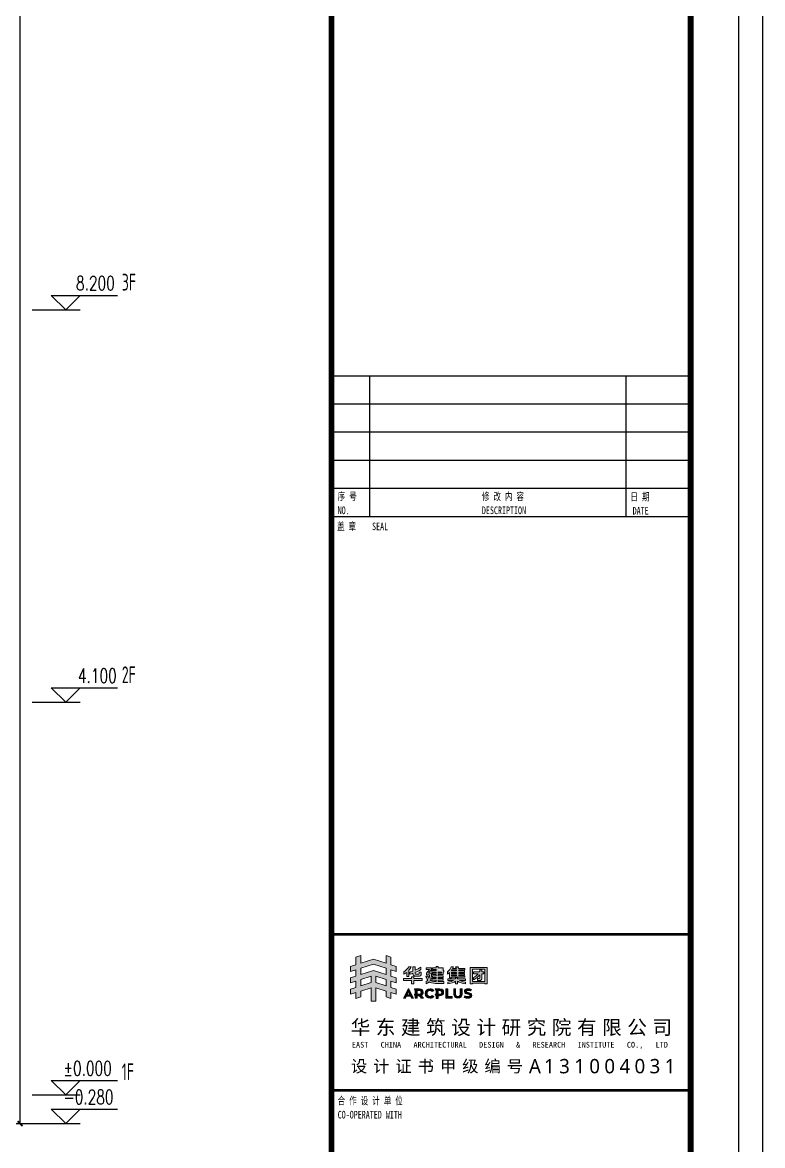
# Model space of a CAD drawing. Header units: millimetres. Extents: x -1048436 to -185795, y -983427 to 400387.
# Drawn here: x -586647 to -578919, y -680853 to -669124 of the extents above; entities that cross this region are included whole.
import ezdxf
from ezdxf.enums import TextEntityAlignment as Align

# ---------------------------------------------------------------- set-up
doc = ezdxf.new("R2010")
doc.units = ezdxf.units.MM
doc.header["$LTSCALE"] = 500
for name, color, linetype in [('2017_11-sheet-LOGO$0$C-SHET-TTLB', 11, 'Continuous'), ('2017_11-sheet-R$0$C-SHET-TTLB', 11, 'Continuous'), ('2017_11-sheet-R2$0$C-SHET-TTLB', 11, 'Continuous'), ('C-SHET-TTLB', 11, 'Continuous'), ('DIM_ELEV', 3, 'Continuous'), ('PUB_DIM', 3, 'Continuous'), ('PUB_TEXT', 7, 'Continuous')]:
    doc.layers.add(name, color=color, linetype=linetype)
doc.styles.add('2017_11-sheet-LOGO$0$微软雅黑L', font='')
doc.styles.add('2017_11-sheet-LOGO$0$黑体', font='simhei.ttf')
doc.styles.add('2017_11-sheet-R$0$SHEET-ECADI', font='simhei.ttf', dxfattribs={"width": 0.7})
doc.styles.add('2017_11-sheet-R2$0$SHEET-ECADI', font='simhei.ttf', dxfattribs={"width": 0.7})
doc.styles.add('_TCH_DIM', font='SIMPLEX', dxfattribs={"bigfont": 'GBCBIG'})
doc.styles.add('_TCH_DIM_T3', font='SIMPLEX', dxfattribs={"width": 0.705882, "bigfont": 'GBCBIG'})
doc.styles.add('ECADI', font='hzs.shx', dxfattribs={"width": 0.7, "bigfont": 'hztxt.shx'})
doc.styles.add('XD2008', font='xd-hzs.shx', dxfattribs={"width": 0.7, "bigfont": 'xd-hztxt.shx'})
doc.styles.get('2017_11-sheet-LOGO$0$微软雅黑L').set_extended_font_data('Microsoft YaHei Light')
doc.dimstyles.new('_TCH_ARCH&&50', dxfattribs={"dimtxt": 148.75, "dimasz": 50, "dimexe": 125, "dimexo": 150, "dimgap": 50, "dimtad": 1, "dimdec": 0, "dimzin": 0, "dimdsep": 46, "dimtxsty": '_TCH_DIM_T3', "dimblk": 'ARCHTICK', "dimcen": 0.09, "dimclrt": 7, "dimazin": 2, "dimtfac": 1, "dimtdec": 0, "dimtix": 1, "dimtmove": 2, "dimatfit": 3, "dimldrblk": 'ARCHTICK', "dimfxl": 1, "dimtolj": 1, "dimtzin": 0, "dimarcsym": 0})

# ---------------------------------------------------------------- blocks, each defined once
blk = doc.blocks.new('2017_11-sheet-LOGO', base_point=(415.29, 161.49))
at = {"layer": '2017_11-sheet-LOGO$0$C-SHET-TTLB'}
h = blk.add_hatch(color=256, dxfattribs=at)
h.dxf.hatch_style = 2
h.paths.add_polyline_path([(353.5, 186.28), (353.5, 187.34), (352.39, 187.7), (352.39, 189.28), (351.38, 189.61), (351.38, 188.03), (348.74, 188.89), (346.1, 188.03), (346.1, 189.61), (345.09, 189.28), (345.09, 187.7), (343.98, 187.34), (343.98, 186.28), (345.09, 186.64), (345.09, 185.33), (343.98, 184.97), (343.98, 183.91), (345.09, 184.27), (345.09, 182.96), (343.98, 182.6), (343.98, 181.54), (345.09, 181.9), (345.09, 180.69), (346.1, 181.02), (346.1, 182.22), (348.24, 182.92), (348.24, 180.09), (349.25, 180.09), (349.25, 182.92), (351.38, 182.22), (351.38, 181.02), (352.39, 180.69), (352.39, 181.9), (353.5, 181.54), (353.5, 182.6), (352.39, 182.96), (352.39, 184.27), (353.5, 183.91), (353.5, 184.97), (352.39, 185.33), (352.39, 186.64)])
h.paths.add_polyline_path([(346.1, 183.29), (346.1, 184.6), (348.24, 185.29), (348.24, 183.98)])
h.paths.add_polyline_path([(351.38, 183.29), (349.25, 183.98), (349.25, 185.29), (351.38, 184.6)])
h.paths.add_polyline_path([(351.38, 185.66), (348.74, 186.52), (346.1, 185.66), (346.1, 186.97), (348.74, 187.82), (348.75, 187.82), (351.38, 186.97)])
h = blk.add_hatch(color=256, dxfattribs=at)
h.dxf.hatch_style = 2
edge = h.paths.add_edge_path()
edge.add_spline(control_points=[(355.08, 185.72), (355.08, 185.72), (355.08, 186.24), (355.08, 186.24), (355.5, 186.52), (355.85, 186.84), (356.11, 187.3), (356.11, 187.3), (356.63, 187.3), (356.63, 187.3), (356.51, 187.08), (356.29, 186.75), (356.14, 186.59), (356.14, 186.59), (356.14, 185.28), (356.14, 185.28), (356.14, 185.28), (355.69, 185.28), (355.69, 185.28), (355.69, 185.28), (355.69, 186.12), (355.69, 186.12), (355.54, 186), (355.3, 185.84), (355.08, 185.72)], knot_values=[0, 0, 0, 0, 1, 1, 1, 2, 2, 2, 3, 3, 3, 4, 4, 4, 5, 5, 5, 6, 6, 6, 7, 7, 7, 8, 8, 8, 8], degree=3, periodic=0)
h.paths.add_polyline_path([(355.03, 184.43), (355.03, 184.87), (356.72, 184.87), (356.72, 185.2), (357.2, 185.2), (357.2, 184.87), (358.89, 184.87), (358.89, 184.43), (357.2, 184.43), (357.2, 183.71), (356.72, 183.71), (356.72, 184.43)])
edge = h.paths.add_edge_path()
edge.add_spline(control_points=[(356.32, 185.72), (356.32, 185.72), (356.32, 186.14), (356.32, 186.14), (356.57, 186.22), (356.77, 186.28), (357, 186.39), (357, 186.39), (357, 187.3), (357, 187.3), (357, 187.3), (357.47, 187.3), (357.47, 187.3), (357.47, 187.3), (357.47, 186.58), (357.47, 186.58), (357.83, 186.74), (358.31, 186.99), (358.62, 187.19), (358.62, 187.19), (358.62, 186.71), (358.62, 186.71), (358.21, 186.45), (357.91, 186.32), (357.47, 186.13), (357.47, 186.13), (357.47, 185.95), (357.47, 185.95), (357.47, 185.78), (357.55, 185.72), (357.73, 185.72), (357.73, 185.72), (358.04, 185.72), (358.04, 185.72), (358.21, 185.72), (358.32, 185.77), (358.32, 185.92), (358.32, 186.03), (358.32, 186.17), (358.32, 186.17), (358.32, 186.17), (358.73, 186.17), (358.73, 186.17), (358.73, 186.17), (358.73, 185.94), (358.73, 185.78), (358.73, 185.47), (358.43, 185.31), (358.14, 185.31), (358.14, 185.31), (357.54, 185.31), (357.54, 185.31), (357.2, 185.31), (357, 185.47), (357, 185.86), (357, 185.86), (357, 185.94), (357, 185.94), (356.93, 185.91), (356.38, 185.74), (356.32, 185.72)], knot_values=[0, 0, 0, 0, 1, 1, 1, 2, 2, 2, 3, 3, 3, 4, 4, 4, 5, 5, 5, 6, 6, 6, 7, 7, 7, 8, 8, 8, 9, 9, 9, 10, 10, 10, 11, 11, 11, 12, 12, 12, 13, 13, 13, 14, 14, 14, 15, 15, 15, 16, 16, 16, 17, 17, 17, 18, 18, 18, 19, 19, 19, 20, 20, 20, 20], degree=3, periodic=0)
h = blk.add_hatch(color=256, dxfattribs=at)
h.dxf.hatch_style = 2
edge = h.paths.add_edge_path()
edge.add_spline(control_points=[(360.96, 186.18), (360.96, 186.18), (360.96, 186.52), (360.96, 186.52), (360.96, 186.52), (361.85, 186.52), (361.85, 186.52), (361.85, 186.52), (361.85, 186.73), (361.85, 186.73), (361.85, 186.73), (361.09, 186.73), (361.09, 186.73), (361.09, 186.73), (361.09, 187.06), (361.09, 187.06), (361.09, 187.06), (361.85, 187.06), (361.85, 187.06), (361.85, 187.06), (361.85, 187.34), (361.85, 187.34), (361.85, 187.34), (362.29, 187.34), (362.29, 187.34), (362.29, 187.34), (362.29, 187.06), (362.29, 187.06), (362.29, 187.06), (363.33, 187.06), (363.33, 187.06), (363.33, 187.06), (363.33, 186.52), (363.33, 186.52), (363.33, 186.52), (363.46, 186.52), (363.46, 186.52), (363.46, 186.52), (363.46, 186.18), (363.46, 186.18), (363.46, 186.18), (363.33, 186.18), (363.33, 186.18), (363.33, 186.18), (363.33, 185.64), (363.33, 185.64), (363.33, 185.64), (362.29, 185.64), (362.29, 185.64), (362.29, 185.64), (362.29, 185.41), (362.29, 185.41), (362.29, 185.41), (363.33, 185.41), (363.33, 185.41), (363.33, 185.41), (363.33, 185.06), (363.33, 185.06), (363.33, 185.06), (362.29, 185.06), (362.29, 185.06), (362.29, 185.06), (362.29, 184.83), (362.29, 184.83), (362.29, 184.83), (363.33, 184.83), (363.33, 184.83), (363.33, 184.83), (363.33, 184.5), (363.33, 184.5), (363.33, 184.5), (362.29, 184.5), (362.29, 184.5), (362.29, 184.5), (362.29, 184.18), (362.29, 184.18), (362.29, 184.18), (363.46, 184.18), (363.46, 184.18), (363.46, 184.18), (363.46, 183.81), (363.46, 183.81), (363.46, 183.81), (361.69, 183.81), (361.69, 183.81), (361.08, 183.81), (360.62, 183.94), (360.39, 184.17), (360.2, 183.99), (359.94, 183.79), (359.78, 183.71), (359.78, 183.71), (359.78, 184.23), (359.78, 184.23), (359.89, 184.29), (359.97, 184.37), (360.09, 184.49), (359.94, 184.74), (359.79, 185.06), (359.7, 185.33), (359.7, 185.33), (360.12, 185.33), (360.12, 185.33), (360.18, 185.16), (360.23, 185.01), (360.31, 184.87), (360.41, 185.09), (360.46, 185.34), (360.48, 185.62), (360.48, 185.62), (359.81, 185.62), (359.81, 185.62), (359.81, 185.62), (359.81, 185.97), (359.81, 185.97), (359.81, 185.97), (360.43, 186.7), (360.43, 186.7), (360.43, 186.7), (359.78, 186.7), (359.78, 186.7), (359.78, 186.7), (359.78, 187.07), (359.78, 187.07), (359.78, 187.07), (360.9, 187.07), (360.9, 187.07), (360.9, 187.07), (360.9, 186.69), (360.9, 186.69), (360.9, 186.69), (360.27, 185.96), (360.27, 185.96), (360.27, 185.96), (360.9, 185.96), (360.9, 185.96), (360.9, 185.96), (360.9, 185.8), (360.9, 185.8), (360.87, 185.23), (360.75, 184.82), (360.59, 184.5), (360.81, 184.27), (361.19, 184.17), (361.73, 184.18), (361.75, 184.18), (361.82, 184.18), (361.85, 184.18), (361.85, 184.18), (361.85, 184.5), (361.85, 184.5), (361.85, 184.5), (360.96, 184.5), (360.96, 184.5), (360.96, 184.5), (360.96, 184.83), (360.96, 184.83), (360.96, 184.83), (361.85, 184.83), (361.85, 184.83), (361.85, 184.83), (361.85, 185.06), (361.85, 185.06), (361.85, 185.06), (361.09, 185.06), (361.09, 185.06), (361.09, 185.06), (361.09, 185.41), (361.09, 185.41), (361.09, 185.41), (361.85, 185.41), (361.85, 185.41), (361.85, 185.41), (361.85, 185.64), (361.85, 185.64), (361.85, 185.64), (361.09, 185.64), (361.09, 185.64), (361.09, 185.64), (361.09, 185.97), (361.09, 185.97), (361.09, 185.97), (361.85, 185.97), (361.85, 185.97), (361.85, 185.97), (361.85, 186.18), (361.85, 186.18), (361.85, 186.18), (360.96, 186.18), (360.96, 186.18)], knot_values=[0, 0, 0, 0, 1, 1, 1, 2, 2, 2, 3, 3, 3, 4, 4, 4, 5, 5, 5, 6, 6, 6, 7, 7, 7, 8, 8, 8, 9, 9, 9, 10, 10, 10, 11, 11, 11, 12, 12, 12, 13, 13, 13, 14, 14, 14, 15, 15, 15, 16, 16, 16, 17, 17, 17, 18, 18, 18, 19, 19, 19, 20, 20, 20, 21, 21, 21, 22, 22, 22, 23, 23, 23, 24, 24, 24, 25, 25, 25, 26, 26, 26, 27, 27, 27, 28, 28, 28, 29, 29, 29, 30, 30, 30, 31, 31, 31, 32, 32, 32, 33, 33, 33, 34, 34, 34, 35, 35, 35, 36, 36, 36, 37, 37, 37, 38, 38, 38, 39, 39, 39, 40, 40, 40, 41, 41, 41, 42, 42, 42, 43, 43, 43, 44, 44, 44, 45, 45, 45, 46, 46, 46, 47, 47, 47, 48, 48, 48, 49, 49, 49, 50, 50, 50, 51, 51, 51, 52, 52, 52, 53, 53, 53, 54, 54, 54, 55, 55, 55, 56, 56, 56, 57, 57, 57, 58, 58, 58, 59, 59, 59, 60, 60, 60, 61, 61, 61, 62, 62, 62, 63, 63, 63, 63], degree=3, periodic=0)
h.paths.add_polyline_path([(362.93, 186.73), (362.29, 186.73), (362.29, 186.52), (362.93, 186.52)])
h.paths.add_polyline_path([(362.29, 186.18), (362.29, 185.97), (362.93, 185.97), (362.93, 186.18)])
h = blk.add_hatch(color=256, dxfattribs=at)
h.dxf.hatch_style = 2
edge = h.paths.add_edge_path()
edge.add_spline(control_points=[(364.61, 184.96), (364.61, 184.96), (364.61, 186.07), (364.61, 186.07), (364.57, 186), (364.3, 185.8), (364.22, 185.76), (364.22, 185.76), (364.22, 186.26), (364.22, 186.26), (364.57, 186.53), (364.84, 186.95), (365, 187.29), (365, 187.29), (365.46, 187.29), (365.46, 187.29), (365.44, 187.25), (365.41, 187.2), (365.37, 187.12), (365.32, 187.04), (365.28, 186.98), (365.26, 186.95), (365.26, 186.95), (366.09, 186.95), (366.09, 186.95), (366.09, 186.95), (365.9, 187.3), (365.9, 187.3), (365.9, 187.3), (366.4, 187.3), (366.4, 187.3), (366.4, 187.3), (366.6, 186.95), (366.6, 186.95), (366.6, 186.95), (367.86, 186.95), (367.86, 186.95), (367.86, 186.95), (367.86, 186.64), (367.86, 186.64), (367.86, 186.64), (366.56, 186.64), (366.56, 186.64), (366.56, 186.64), (366.56, 186.41), (366.56, 186.41), (366.56, 186.41), (367.78, 186.41), (367.78, 186.41), (367.78, 186.41), (367.78, 186.12), (367.78, 186.12), (367.78, 186.12), (366.56, 186.12), (366.56, 186.12), (366.56, 186.12), (366.56, 185.91), (366.56, 185.91), (366.56, 185.91), (367.78, 185.91), (367.78, 185.91), (367.78, 185.91), (367.78, 185.62), (367.78, 185.62), (367.78, 185.62), (366.56, 185.62), (366.56, 185.62), (366.56, 185.62), (366.56, 185.41), (366.56, 185.41), (366.56, 185.41), (367.86, 185.41), (367.86, 185.41), (367.86, 185.41), (367.86, 185.1), (367.86, 185.1), (367.86, 185.1), (365.07, 185.1), (365.07, 185.1), (365.07, 185.1), (365.07, 184.96), (365.07, 184.96), (365.07, 184.96), (364.61, 184.96), (364.61, 184.96)], knot_values=[0, 0, 0, 0, 1, 1, 1, 2, 2, 2, 3, 3, 3, 4, 4, 4, 5, 5, 5, 6, 6, 6, 7, 7, 7, 8, 8, 8, 9, 9, 9, 10, 10, 10, 11, 11, 11, 12, 12, 12, 13, 13, 13, 14, 14, 14, 15, 15, 15, 16, 16, 16, 17, 17, 17, 18, 18, 18, 19, 19, 19, 20, 20, 20, 21, 21, 21, 22, 22, 22, 23, 23, 23, 24, 24, 24, 25, 25, 25, 26, 26, 26, 27, 27, 27, 28, 28, 28, 28], degree=3, periodic=0)
edge = h.paths.add_edge_path()
edge.add_spline(control_points=[(364.25, 184.45), (364.25, 184.45), (364.25, 184.8), (364.25, 184.8), (364.25, 184.8), (365.88, 184.8), (365.88, 184.8), (365.88, 184.8), (365.88, 185), (365.88, 185), (365.88, 185), (366.33, 185), (366.33, 185), (366.33, 185), (366.33, 184.8), (366.33, 184.8), (366.33, 184.8), (367.97, 184.8), (367.97, 184.8), (367.97, 184.8), (367.97, 184.45), (367.97, 184.45), (367.97, 184.45), (366.72, 184.45), (366.72, 184.45), (367.04, 184.26), (367.4, 184.15), (367.97, 184.05), (367.97, 184.05), (367.97, 183.71), (367.97, 183.71), (367.35, 183.8), (366.69, 183.98), (366.33, 184.28), (366.33, 184.28), (366.33, 183.71), (366.33, 183.71), (366.33, 183.71), (365.88, 183.71), (365.88, 183.71), (365.88, 183.71), (365.88, 184.28), (365.88, 184.28), (365.58, 184.02), (364.83, 183.8), (364.25, 183.71), (364.25, 183.71), (364.25, 184.07), (364.25, 184.07), (364.84, 184.18), (365.15, 184.27), (365.49, 184.45), (365.49, 184.45), (364.25, 184.45), (364.25, 184.45)], knot_values=[0, 0, 0, 0, 1, 1, 1, 2, 2, 2, 3, 3, 3, 4, 4, 4, 5, 5, 5, 6, 6, 6, 7, 7, 7, 8, 8, 8, 9, 9, 9, 10, 10, 10, 11, 11, 11, 12, 12, 12, 13, 13, 13, 14, 14, 14, 15, 15, 15, 16, 16, 16, 17, 17, 17, 18, 18, 18, 18], degree=3, periodic=0)
h.paths.add_polyline_path([(365.07, 186.64), (365.07, 186.41), (366.1, 186.41), (366.1, 186.64)])
h.paths.add_polyline_path([(365.07, 186.12), (365.07, 185.91), (366.1, 185.91), (366.1, 186.12)])
h.paths.add_polyline_path([(365.07, 185.62), (365.07, 185.41), (366.1, 185.41), (366.1, 185.62)])
h = blk.add_hatch(color=256, dxfattribs=at)
h.dxf.hatch_style = 2
h.paths.add_polyline_path([(368.96, 183.71), (368.96, 187.15), (372.47, 187.15), (372.47, 183.71), (372, 183.71), (372, 183.88), (369.44, 183.88), (369.44, 183.71)])
h.paths.add_polyline_path([(369.44, 186.77), (369.44, 184.23), (372, 184.23), (372, 186.77)])
edge = h.paths.add_edge_path()
edge.add_spline(control_points=[(369.61, 185.82), (369.61, 185.82), (369.61, 186.23), (369.61, 186.23), (369.61, 186.23), (370.96, 186.23), (370.96, 186.23), (370.96, 186.23), (370.96, 186.62), (370.96, 186.62), (370.96, 186.62), (371.4, 186.62), (371.4, 186.62), (371.4, 186.62), (371.4, 186.23), (371.4, 186.23), (371.4, 186.23), (371.83, 186.23), (371.83, 186.23), (371.83, 186.23), (371.83, 185.82), (371.83, 185.82), (371.83, 185.82), (371.4, 185.82), (371.4, 185.82), (371.4, 185.82), (371.4, 184.95), (371.4, 184.95), (371.4, 184.6), (371.22, 184.41), (370.89, 184.41), (370.75, 184.41), (370.47, 184.41), (370.47, 184.41), (370.47, 184.41), (370.47, 184.81), (370.47, 184.81), (370.47, 184.81), (370.6, 184.81), (370.71, 184.81), (370.89, 184.81), (370.96, 184.86), (370.96, 185.02), (370.96, 185.02), (370.96, 185.63), (370.96, 185.63), (370.71, 185.21), (370.11, 184.81), (369.63, 184.57), (369.63, 184.57), (369.63, 185.04), (369.63, 185.04), (370.04, 185.25), (370.36, 185.47), (370.63, 185.82), (370.63, 185.82), (369.61, 185.82), (369.61, 185.82)], knot_values=[0, 0, 0, 0, 1, 1, 1, 2, 2, 2, 3, 3, 3, 4, 4, 4, 5, 5, 5, 6, 6, 6, 7, 7, 7, 8, 8, 8, 9, 9, 9, 10, 10, 10, 11, 11, 11, 12, 12, 12, 13, 13, 13, 14, 14, 14, 15, 15, 15, 16, 16, 16, 17, 17, 17, 18, 18, 18, 19, 19, 19, 19], degree=3, periodic=0)
h = blk.add_hatch(color=256, dxfattribs=at)
h.dxf.hatch_style = 2
h.paths.add_polyline_path([(355.96, 182.68), (355.03, 180.73), (355.45, 180.73), (355.62, 181.13), (356.49, 181.13), (356.67, 180.73), (357.09, 180.73), (356.16, 182.68)])
h.paths.add_polyline_path([(355.76, 181.46), (356.06, 182.1), (356.35, 181.46)])
h = blk.add_hatch(color=256, dxfattribs=at)
h.dxf.hatch_style = 2
edge = h.paths.add_edge_path()
edge.add_spline(control_points=[(359.12, 181.98), (359.12, 182.34), (358.93, 182.68), (358.36, 182.68), (358.36, 182.68), (357.56, 182.68), (357.56, 182.68), (357.56, 182.68), (357.49, 182.68), (357.49, 182.68), (357.49, 182.68), (357.3, 182.68), (357.3, 182.68), (357.3, 182.68), (357.41, 182.34), (357.41, 182.34), (357.41, 182.34), (357.49, 182.34), (357.49, 182.34), (357.49, 182.34), (357.49, 181.56), (357.49, 181.56), (357.49, 181.56), (357.3, 181.56), (357.3, 181.56), (357.3, 181.56), (357.41, 181.23), (357.41, 181.23), (357.41, 181.23), (357.49, 181.23), (357.49, 181.23), (357.49, 181.23), (357.49, 180.73), (357.49, 180.73), (357.49, 180.73), (357.89, 180.73), (357.89, 180.73), (357.89, 180.73), (357.89, 181.23), (357.89, 181.23), (357.89, 181.23), (358.25, 181.23), (358.25, 181.23), (358.28, 181.23), (358.3, 181.23), (358.33, 181.24), (358.33, 181.24), (358.7, 180.73), (358.7, 180.73), (358.7, 180.73), (359.18, 180.73), (359.18, 180.73), (359.18, 180.73), (358.72, 181.31), (358.72, 181.31), (358.98, 181.42), (359.12, 181.65), (359.12, 181.98)], knot_values=[0, 0, 0, 0, 1, 1, 1, 2, 2, 2, 3, 3, 3, 4, 4, 4, 5, 5, 5, 6, 6, 6, 7, 7, 7, 8, 8, 8, 9, 9, 9, 10, 10, 10, 11, 11, 11, 12, 12, 12, 13, 13, 13, 14, 14, 14, 15, 15, 15, 16, 16, 16, 17, 17, 17, 18, 18, 18, 19, 19, 19, 19], degree=3, periodic=0)
edge = h.paths.add_edge_path()
edge.add_spline(control_points=[(358.24, 181.56), (358.24, 181.56), (357.89, 181.56), (357.89, 181.56), (357.89, 181.56), (357.89, 182.34), (357.89, 182.34), (357.89, 182.34), (358.29, 182.34), (358.29, 182.34), (358.6, 182.34), (358.7, 182.15), (358.7, 181.95), (358.7, 181.72), (358.55, 181.56), (358.24, 181.56)], knot_values=[0, 0, 0, 0, 1, 1, 1, 2, 2, 2, 3, 3, 3, 4, 4, 4, 5, 5, 5, 5], degree=3, periodic=0)
h = blk.add_hatch(color=256, dxfattribs=at)
h.dxf.hatch_style = 2
edge = h.paths.add_edge_path()
edge.add_spline(control_points=[(360.56, 182.33), (360.73, 182.33), (360.88, 182.26), (360.99, 182.15), (360.99, 182.15), (361.37, 182.33), (361.37, 182.33), (361.18, 182.56), (360.89, 182.7), (360.56, 182.7), (360, 182.7), (359.53, 182.26), (359.53, 181.7), (359.53, 181.15), (360, 180.71), (360.56, 180.71), (360.89, 180.71), (361.18, 180.85), (361.37, 181.08), (361.37, 181.08), (360.99, 181.26), (360.99, 181.26), (360.88, 181.15), (360.73, 181.08), (360.56, 181.08), (360.22, 181.08), (359.94, 181.34), (359.94, 181.7), (359.94, 182.08), (360.22, 182.33), (360.56, 182.33)], knot_values=[0, 0, 0, 0, 1, 1, 1, 2, 2, 2, 3, 3, 3, 4, 4, 4, 5, 5, 5, 6, 6, 6, 7, 7, 7, 8, 8, 8, 9, 9, 9, 10, 10, 10, 10], degree=3, periodic=0)
h = blk.add_hatch(color=256, dxfattribs=at)
h.dxf.hatch_style = 2
edge = h.paths.add_edge_path()
edge.add_spline(control_points=[(362.64, 182.68), (362.64, 182.68), (361.91, 182.68), (361.91, 182.68), (361.91, 182.68), (361.84, 182.68), (361.84, 182.68), (361.84, 182.68), (361.64, 182.68), (361.64, 182.68), (361.64, 182.68), (361.75, 182.34), (361.75, 182.34), (361.75, 182.34), (361.84, 182.34), (361.84, 182.34), (361.84, 182.34), (361.84, 181.56), (361.84, 181.56), (361.84, 181.56), (361.64, 181.56), (361.64, 181.56), (361.64, 181.56), (361.75, 181.23), (361.75, 181.23), (361.75, 181.23), (361.84, 181.23), (361.84, 181.23), (361.84, 181.23), (361.84, 180.69), (361.84, 180.69), (361.84, 180.69), (362.23, 180.69), (362.23, 180.69), (362.23, 180.69), (362.23, 181.23), (362.23, 181.23), (362.23, 181.23), (362.56, 181.23), (362.56, 181.23), (363.06, 181.23), (363.4, 181.45), (363.4, 181.98), (363.4, 182.34), (363.21, 182.68), (362.64, 182.68)], knot_values=[0, 0, 0, 0, 1, 1, 1, 2, 2, 2, 3, 3, 3, 4, 4, 4, 5, 5, 5, 6, 6, 6, 7, 7, 7, 8, 8, 8, 9, 9, 9, 10, 10, 10, 11, 11, 11, 12, 12, 12, 13, 13, 13, 14, 14, 14, 15, 15, 15, 15], degree=3, periodic=0)
edge = h.paths.add_edge_path()
edge.add_spline(control_points=[(362.52, 181.56), (362.52, 181.56), (362.23, 181.56), (362.23, 181.56), (362.23, 181.56), (362.23, 182.34), (362.23, 182.34), (362.23, 182.34), (362.57, 182.34), (362.57, 182.34), (362.88, 182.34), (362.99, 182.15), (362.99, 181.95), (362.99, 181.72), (362.84, 181.56), (362.52, 181.56)], knot_values=[0, 0, 0, 0, 1, 1, 1, 2, 2, 2, 3, 3, 3, 4, 4, 4, 5, 5, 5, 5], degree=3, periodic=0)
h = blk.add_hatch(color=256, dxfattribs=at)
h.dxf.hatch_style = 2
h.paths.add_polyline_path([(364.25, 182.7), (363.85, 182.7), (363.85, 180.73), (365.17, 180.73), (365.17, 181.06), (364.25, 181.06)])
h = blk.add_hatch(color=256, dxfattribs=at)
h.dxf.hatch_style = 2
edge = h.paths.add_edge_path()
edge.add_spline(control_points=[(366.86, 181.62), (366.86, 181.25), (366.7, 181.07), (366.38, 181.07), (366.07, 181.07), (365.91, 181.25), (365.91, 181.62), (365.91, 181.62), (365.91, 182.68), (365.91, 182.68), (365.91, 182.68), (365.52, 182.68), (365.52, 182.68), (365.52, 182.68), (365.52, 181.51), (365.52, 181.51), (365.52, 181.06), (365.82, 180.71), (366.38, 180.71), (366.95, 180.71), (367.25, 181.07), (367.25, 181.51), (367.25, 181.51), (367.25, 182.68), (367.25, 182.68), (367.25, 182.68), (366.86, 182.68), (366.86, 182.68), (366.86, 182.68), (366.86, 181.62), (366.86, 181.62)], knot_values=[0, 0, 0, 0, 1, 1, 1, 2, 2, 2, 3, 3, 3, 4, 4, 4, 5, 5, 5, 6, 6, 6, 7, 7, 7, 8, 8, 8, 9, 9, 9, 10, 10, 10, 10], degree=3, periodic=0)
h = blk.add_hatch(color=256, dxfattribs=at)
h.dxf.hatch_style = 2
edge = h.paths.add_edge_path()
edge.add_spline(control_points=[(368.57, 181.89), (368.28, 181.95), (368.14, 182.01), (368.14, 182.15), (368.14, 182.27), (368.25, 182.36), (368.45, 182.36), (368.63, 182.36), (368.87, 182.3), (369.04, 182.23), (369.04, 182.23), (369.19, 182.55), (369.19, 182.55), (369, 182.63), (368.75, 182.7), (368.46, 182.7), (368.01, 182.7), (367.74, 182.46), (367.74, 182.12), (367.74, 181.73), (368.06, 181.62), (368.46, 181.53), (368.75, 181.46), (368.88, 181.4), (368.88, 181.27), (368.88, 181.13), (368.75, 181.05), (368.54, 181.05), (368.3, 181.05), (368.12, 181.07), (367.86, 181.2), (367.86, 181.2), (367.72, 180.89), (367.72, 180.89), (368.03, 180.74), (368.19, 180.71), (368.53, 180.71), (368.98, 180.71), (369.28, 180.93), (369.28, 181.3), (369.28, 181.66), (368.99, 181.79), (368.57, 181.89)], knot_values=[0, 0, 0, 0, 1, 1, 1, 2, 2, 2, 3, 3, 3, 4, 4, 4, 5, 5, 5, 6, 6, 6, 7, 7, 7, 8, 8, 8, 9, 9, 9, 10, 10, 10, 11, 11, 11, 12, 12, 12, 13, 13, 13, 14, 14, 14, 14], degree=3, periodic=0)
for points in [[(340.29, 194.06, 0.6, 0.6, 0), (415.26, 194.06, 0.9, 0.9, 0)], [(340.29, 161.49, 0.6, 0.6, 0), (415.29, 161.49, 0.9, 0.9, 0)]]:
    blk.add_lwpolyline(points, format="xyseb", dxfattribs=at)
at = {"layer": '2017_11-sheet-LOGO$0$C-SHET-TTLB', "lineweight": 0}
for points in [[(353.5, 186.28), (353.5, 187.34), (352.39, 187.7), (352.39, 189.28), (351.38, 189.61), (351.38, 188.03), (348.74, 188.89), (346.1, 188.03), (346.1, 189.61), (345.09, 189.28), (345.09, 187.7), (343.98, 187.34), (343.98, 186.28), (345.09, 186.64), (345.09, 185.33), (343.98, 184.97), (343.98, 183.91), (345.09, 184.27), (345.09, 182.96), (343.98, 182.6), (343.98, 181.54), (345.09, 181.9), (345.09, 180.69), (346.1, 181.02), (346.1, 182.22), (348.24, 182.92), (348.24, 180.09), (349.25, 180.09), (349.25, 182.92), (351.38, 182.22), (351.38, 181.02), (352.39, 180.69), (352.39, 181.9), (353.5, 181.54), (353.5, 182.6), (352.39, 182.96), (352.39, 184.27), (353.5, 183.91), (353.5, 184.97), (352.39, 185.33), (352.39, 186.64), (353.5, 186.28)], [(351.38, 185.66), (348.74, 186.52), (346.1, 185.66), (346.1, 186.97), (348.74, 187.82), (348.75, 187.82), (351.38, 186.97), (351.38, 185.66)], [(362.29, 186.18), (362.29, 185.97), (362.93, 185.97), (362.93, 186.18), (362.29, 186.18)], [(365.07, 186.64), (365.07, 186.41), (366.1, 186.41), (366.1, 186.64), (365.07, 186.64)], [(365.07, 186.12), (365.07, 185.91), (366.1, 185.91), (366.1, 186.12), (365.07, 186.12)], [(365.07, 185.62), (365.07, 185.41), (366.1, 185.41), (366.1, 185.62), (365.07, 185.62)], [(368.96, 183.71), (368.96, 187.15), (372.47, 187.15), (372.47, 183.71), (372, 183.71), (372, 183.88), (369.44, 183.88), (369.44, 183.71), (368.96, 183.71)], [(369.44, 186.77), (369.44, 184.23), (372, 184.23), (372, 186.77), (369.44, 186.77)], [(346.1, 183.29), (346.1, 184.6), (348.24, 185.29), (348.24, 183.98), (346.1, 183.29)], [(351.38, 183.29), (349.25, 183.98), (349.25, 185.29), (351.38, 184.6), (351.38, 183.29)], [(355.03, 184.43), (355.03, 184.87), (356.72, 184.87), (356.72, 185.2), (357.2, 185.2), (357.2, 184.87), (358.89, 184.87), (358.89, 184.43), (357.2, 184.43), (357.2, 183.71), (356.72, 183.71), (356.72, 184.43), (355.03, 184.43)], [(355.96, 182.68), (355.03, 180.73), (355.45, 180.73), (355.62, 181.13), (356.49, 181.13), (356.67, 180.73), (357.09, 180.73), (356.16, 182.68), (355.96, 182.68)], [(355.76, 181.46), (356.06, 182.1), (356.35, 181.46), (355.76, 181.46)], [(364.25, 182.7), (363.85, 182.7), (363.85, 180.73), (365.17, 180.73), (365.17, 181.06), (364.25, 181.06), (364.25, 182.7)]]:
    blk.add_lwpolyline(points, dxfattribs=at)
for points, knots in [([(355.08, 185.72), (355.08, 185.72), (355.08, 186.24), (355.08, 186.24), (355.5, 186.52), (355.85, 186.84), (356.11, 187.3), (356.11, 187.3), (356.63, 187.3), (356.63, 187.3), (356.51, 187.08), (356.29, 186.75), (356.14, 186.59), (356.14, 186.59), (356.14, 185.28), (356.14, 185.28), (356.14, 185.28), (355.69, 185.28), (355.69, 185.28), (355.69, 185.28), (355.69, 186.12), (355.69, 186.12), (355.54, 186), (355.3, 185.84), (355.08, 185.72)], [0, 0, 0, 0, 1, 1, 1, 2, 2, 2, 3, 3, 3, 4, 4, 4, 5, 5, 5, 6, 6, 6, 7, 7, 7, 8, 8, 8, 8]), ([(356.32, 185.72), (356.32, 185.72), (356.32, 186.14), (356.32, 186.14), (356.57, 186.22), (356.77, 186.28), (357, 186.39), (357, 186.39), (357, 187.3), (357, 187.3), (357, 187.3), (357.47, 187.3), (357.47, 187.3), (357.47, 187.3), (357.47, 186.58), (357.47, 186.58), (357.83, 186.74), (358.31, 186.99), (358.62, 187.19), (358.62, 187.19), (358.62, 186.71), (358.62, 186.71), (358.21, 186.45), (357.91, 186.32), (357.47, 186.13), (357.47, 186.13), (357.47, 185.95), (357.47, 185.95), (357.47, 185.78), (357.55, 185.72), (357.73, 185.72), (357.73, 185.72), (358.04, 185.72), (358.04, 185.72), (358.21, 185.72), (358.32, 185.77), (358.32, 185.92), (358.32, 186.03), (358.32, 186.17), (358.32, 186.17), (358.32, 186.17), (358.73, 186.17), (358.73, 186.17), (358.73, 186.17), (358.73, 185.94), (358.73, 185.78), (358.73, 185.47), (358.43, 185.31), (358.14, 185.31), (358.14, 185.31), (357.54, 185.31), (357.54, 185.31), (357.2, 185.31), (357, 185.47), (357, 185.86), (357, 185.86), (357, 185.94), (357, 185.94), (356.93, 185.91), (356.38, 185.74), (356.32, 185.72)], [0, 0, 0, 0, 1, 1, 1, 2, 2, 2, 3, 3, 3, 4, 4, 4, 5, 5, 5, 6, 6, 6, 7, 7, 7, 8, 8, 8, 9, 9, 9, 10, 10, 10, 11, 11, 11, 12, 12, 12, 13, 13, 13, 14, 14, 14, 15, 15, 15, 16, 16, 16, 17, 17, 17, 18, 18, 18, 19, 19, 19, 20, 20, 20, 20]), ([(360.96, 186.18), (360.96, 186.18), (360.96, 186.52), (360.96, 186.52), (360.96, 186.52), (361.85, 186.52), (361.85, 186.52), (361.85, 186.52), (361.85, 186.73), (361.85, 186.73), (361.85, 186.73), (361.09, 186.73), (361.09, 186.73), (361.09, 186.73), (361.09, 187.06), (361.09, 187.06), (361.09, 187.06), (361.85, 187.06), (361.85, 187.06), (361.85, 187.06), (361.85, 187.34), (361.85, 187.34), (361.85, 187.34), (362.29, 187.34), (362.29, 187.34), (362.29, 187.34), (362.29, 187.06), (362.29, 187.06), (362.29, 187.06), (363.33, 187.06), (363.33, 187.06), (363.33, 187.06), (363.33, 186.52), (363.33, 186.52), (363.33, 186.52), (363.46, 186.52), (363.46, 186.52), (363.46, 186.52), (363.46, 186.18), (363.46, 186.18), (363.46, 186.18), (363.33, 186.18), (363.33, 186.18), (363.33, 186.18), (363.33, 185.64), (363.33, 185.64), (363.33, 185.64), (362.29, 185.64), (362.29, 185.64), (362.29, 185.64), (362.29, 185.41), (362.29, 185.41), (362.29, 185.41), (363.33, 185.41), (363.33, 185.41), (363.33, 185.41), (363.33, 185.06), (363.33, 185.06), (363.33, 185.06), (362.29, 185.06), (362.29, 185.06), (362.29, 185.06), (362.29, 184.83), (362.29, 184.83), (362.29, 184.83), (363.33, 184.83), (363.33, 184.83), (363.33, 184.83), (363.33, 184.5), (363.33, 184.5), (363.33, 184.5), (362.29, 184.5), (362.29, 184.5), (362.29, 184.5), (362.29, 184.18), (362.29, 184.18), (362.29, 184.18), (363.46, 184.18), (363.46, 184.18), (363.46, 184.18), (363.46, 183.81), (363.46, 183.81), (363.46, 183.81), (361.69, 183.81), (361.69, 183.81), (361.08, 183.81), (360.62, 183.94), (360.39, 184.17), (360.2, 183.99), (359.94, 183.79), (359.78, 183.71), (359.78, 183.71), (359.78, 184.23), (359.78, 184.23), (359.89, 184.29), (359.97, 184.37), (360.09, 184.49), (359.94, 184.74), (359.79, 185.06), (359.7, 185.33), (359.7, 185.33), (360.12, 185.33), (360.12, 185.33), (360.18, 185.16), (360.23, 185.01), (360.31, 184.87), (360.41, 185.09), (360.46, 185.34), (360.48, 185.62), (360.48, 185.62), (359.81, 185.62), (359.81, 185.62), (359.81, 185.62), (359.81, 185.97), (359.81, 185.97), (359.81, 185.97), (360.43, 186.7), (360.43, 186.7), (360.43, 186.7), (359.78, 186.7), (359.78, 186.7), (359.78, 186.7), (359.78, 187.07), (359.78, 187.07), (359.78, 187.07), (360.9, 187.07), (360.9, 187.07), (360.9, 187.07), (360.9, 186.69), (360.9, 186.69), (360.9, 186.69), (360.27, 185.96), (360.27, 185.96), (360.27, 185.96), (360.9, 185.96), (360.9, 185.96), (360.9, 185.96), (360.9, 185.8), (360.9, 185.8), (360.87, 185.23), (360.75, 184.82), (360.59, 184.5), (360.81, 184.27), (361.19, 184.17), (361.73, 184.18), (361.75, 184.18), (361.82, 184.18), (361.85, 184.18), (361.85, 184.18), (361.85, 184.5), (361.85, 184.5), (361.85, 184.5), (360.96, 184.5), (360.96, 184.5), (360.96, 184.5), (360.96, 184.83), (360.96, 184.83), (360.96, 184.83), (361.85, 184.83), (361.85, 184.83), (361.85, 184.83), (361.85, 185.06), (361.85, 185.06), (361.85, 185.06), (361.09, 185.06), (361.09, 185.06), (361.09, 185.06), (361.09, 185.41), (361.09, 185.41), (361.09, 185.41), (361.85, 185.41), (361.85, 185.41), (361.85, 185.41), (361.85, 185.64), (361.85, 185.64), (361.85, 185.64), (361.09, 185.64), (361.09, 185.64), (361.09, 185.64), (361.09, 185.97), (361.09, 185.97), (361.09, 185.97), (361.85, 185.97), (361.85, 185.97), (361.85, 185.97), (361.85, 186.18), (361.85, 186.18), (361.85, 186.18), (360.96, 186.18), (360.96, 186.18)], [0, 0, 0, 0, 1, 1, 1, 2, 2, 2, 3, 3, 3, 4, 4, 4, 5, 5, 5, 6, 6, 6, 7, 7, 7, 8, 8, 8, 9, 9, 9, 10, 10, 10, 11, 11, 11, 12, 12, 12, 13, 13, 13, 14, 14, 14, 15, 15, 15, 16, 16, 16, 17, 17, 17, 18, 18, 18, 19, 19, 19, 20, 20, 20, 21, 21, 21, 22, 22, 22, 23, 23, 23, 24, 24, 24, 25, 25, 25, 26, 26, 26, 27, 27, 27, 28, 28, 28, 29, 29, 29, 30, 30, 30, 31, 31, 31, 32, 32, 32, 33, 33, 33, 34, 34, 34, 35, 35, 35, 36, 36, 36, 37, 37, 37, 38, 38, 38, 39, 39, 39, 40, 40, 40, 41, 41, 41, 42, 42, 42, 43, 43, 43, 44, 44, 44, 45, 45, 45, 46, 46, 46, 47, 47, 47, 48, 48, 48, 49, 49, 49, 50, 50, 50, 51, 51, 51, 52, 52, 52, 53, 53, 53, 54, 54, 54, 55, 55, 55, 56, 56, 56, 57, 57, 57, 58, 58, 58, 59, 59, 59, 60, 60, 60, 61, 61, 61, 62, 62, 62, 63, 63, 63, 63]), ([(364.61, 184.96), (364.61, 184.96), (364.61, 186.07), (364.61, 186.07), (364.57, 186), (364.3, 185.8), (364.22, 185.76), (364.22, 185.76), (364.22, 186.26), (364.22, 186.26), (364.57, 186.53), (364.84, 186.95), (365, 187.29), (365, 187.29), (365.46, 187.29), (365.46, 187.29), (365.44, 187.25), (365.41, 187.2), (365.37, 187.12), (365.32, 187.04), (365.28, 186.98), (365.26, 186.95), (365.26, 186.95), (366.09, 186.95), (366.09, 186.95), (366.09, 186.95), (365.9, 187.3), (365.9, 187.3), (365.9, 187.3), (366.4, 187.3), (366.4, 187.3), (366.4, 187.3), (366.6, 186.95), (366.6, 186.95), (366.6, 186.95), (367.86, 186.95), (367.86, 186.95), (367.86, 186.95), (367.86, 186.64), (367.86, 186.64), (367.86, 186.64), (366.56, 186.64), (366.56, 186.64), (366.56, 186.64), (366.56, 186.41), (366.56, 186.41), (366.56, 186.41), (367.78, 186.41), (367.78, 186.41), (367.78, 186.41), (367.78, 186.12), (367.78, 186.12), (367.78, 186.12), (366.56, 186.12), (366.56, 186.12), (366.56, 186.12), (366.56, 185.91), (366.56, 185.91), (366.56, 185.91), (367.78, 185.91), (367.78, 185.91), (367.78, 185.91), (367.78, 185.62), (367.78, 185.62), (367.78, 185.62), (366.56, 185.62), (366.56, 185.62), (366.56, 185.62), (366.56, 185.41), (366.56, 185.41), (366.56, 185.41), (367.86, 185.41), (367.86, 185.41), (367.86, 185.41), (367.86, 185.1), (367.86, 185.1), (367.86, 185.1), (365.07, 185.1), (365.07, 185.1), (365.07, 185.1), (365.07, 184.96), (365.07, 184.96), (365.07, 184.96), (364.61, 184.96), (364.61, 184.96)], [0, 0, 0, 0, 1, 1, 1, 2, 2, 2, 3, 3, 3, 4, 4, 4, 5, 5, 5, 6, 6, 6, 7, 7, 7, 8, 8, 8, 9, 9, 9, 10, 10, 10, 11, 11, 11, 12, 12, 12, 13, 13, 13, 14, 14, 14, 15, 15, 15, 16, 16, 16, 17, 17, 17, 18, 18, 18, 19, 19, 19, 20, 20, 20, 21, 21, 21, 22, 22, 22, 23, 23, 23, 24, 24, 24, 25, 25, 25, 26, 26, 26, 27, 27, 27, 28, 28, 28, 28]), ([(369.61, 185.82), (369.61, 185.82), (369.61, 186.23), (369.61, 186.23), (369.61, 186.23), (370.96, 186.23), (370.96, 186.23), (370.96, 186.23), (370.96, 186.62), (370.96, 186.62), (370.96, 186.62), (371.4, 186.62), (371.4, 186.62), (371.4, 186.62), (371.4, 186.23), (371.4, 186.23), (371.4, 186.23), (371.83, 186.23), (371.83, 186.23), (371.83, 186.23), (371.83, 185.82), (371.83, 185.82), (371.83, 185.82), (371.4, 185.82), (371.4, 185.82), (371.4, 185.82), (371.4, 184.95), (371.4, 184.95), (371.4, 184.6), (371.22, 184.41), (370.89, 184.41), (370.75, 184.41), (370.47, 184.41), (370.47, 184.41), (370.47, 184.41), (370.47, 184.81), (370.47, 184.81), (370.47, 184.81), (370.6, 184.81), (370.71, 184.81), (370.89, 184.81), (370.96, 184.86), (370.96, 185.02), (370.96, 185.02), (370.96, 185.63), (370.96, 185.63), (370.71, 185.21), (370.11, 184.81), (369.63, 184.57), (369.63, 184.57), (369.63, 185.04), (369.63, 185.04), (370.04, 185.25), (370.36, 185.47), (370.63, 185.82), (370.63, 185.82), (369.61, 185.82), (369.61, 185.82)], [0, 0, 0, 0, 1, 1, 1, 2, 2, 2, 3, 3, 3, 4, 4, 4, 5, 5, 5, 6, 6, 6, 7, 7, 7, 8, 8, 8, 9, 9, 9, 10, 10, 10, 11, 11, 11, 12, 12, 12, 13, 13, 13, 14, 14, 14, 15, 15, 15, 16, 16, 16, 17, 17, 17, 18, 18, 18, 19, 19, 19, 19]), ([(364.25, 184.45), (364.25, 184.45), (364.25, 184.8), (364.25, 184.8), (364.25, 184.8), (365.88, 184.8), (365.88, 184.8), (365.88, 184.8), (365.88, 185), (365.88, 185), (365.88, 185), (366.33, 185), (366.33, 185), (366.33, 185), (366.33, 184.8), (366.33, 184.8), (366.33, 184.8), (367.97, 184.8), (367.97, 184.8), (367.97, 184.8), (367.97, 184.45), (367.97, 184.45), (367.97, 184.45), (366.72, 184.45), (366.72, 184.45), (367.04, 184.26), (367.4, 184.15), (367.97, 184.05), (367.97, 184.05), (367.97, 183.71), (367.97, 183.71), (367.35, 183.8), (366.69, 183.98), (366.33, 184.28), (366.33, 184.28), (366.33, 183.71), (366.33, 183.71), (366.33, 183.71), (365.88, 183.71), (365.88, 183.71), (365.88, 183.71), (365.88, 184.28), (365.88, 184.28), (365.58, 184.02), (364.83, 183.8), (364.25, 183.71), (364.25, 183.71), (364.25, 184.07), (364.25, 184.07), (364.84, 184.18), (365.15, 184.27), (365.49, 184.45), (365.49, 184.45), (364.25, 184.45), (364.25, 184.45)], [0, 0, 0, 0, 1, 1, 1, 2, 2, 2, 3, 3, 3, 4, 4, 4, 5, 5, 5, 6, 6, 6, 7, 7, 7, 8, 8, 8, 9, 9, 9, 10, 10, 10, 11, 11, 11, 12, 12, 12, 13, 13, 13, 14, 14, 14, 15, 15, 15, 16, 16, 16, 17, 17, 17, 18, 18, 18, 18]), ([(359.12, 181.98), (359.12, 182.34), (358.93, 182.68), (358.36, 182.68), (358.36, 182.68), (357.56, 182.68), (357.56, 182.68), (357.56, 182.68), (357.49, 182.68), (357.49, 182.68), (357.49, 182.68), (357.3, 182.68), (357.3, 182.68), (357.3, 182.68), (357.41, 182.34), (357.41, 182.34), (357.41, 182.34), (357.49, 182.34), (357.49, 182.34), (357.49, 182.34), (357.49, 181.56), (357.49, 181.56), (357.49, 181.56), (357.3, 181.56), (357.3, 181.56), (357.3, 181.56), (357.41, 181.23), (357.41, 181.23), (357.41, 181.23), (357.49, 181.23), (357.49, 181.23), (357.49, 181.23), (357.49, 180.73), (357.49, 180.73), (357.49, 180.73), (357.89, 180.73), (357.89, 180.73), (357.89, 180.73), (357.89, 181.23), (357.89, 181.23), (357.89, 181.23), (358.25, 181.23), (358.25, 181.23), (358.28, 181.23), (358.3, 181.23), (358.33, 181.24), (358.33, 181.24), (358.7, 180.73), (358.7, 180.73), (358.7, 180.73), (359.18, 180.73), (359.18, 180.73), (359.18, 180.73), (358.72, 181.31), (358.72, 181.31), (358.98, 181.42), (359.12, 181.65), (359.12, 181.98)], [0, 0, 0, 0, 1, 1, 1, 2, 2, 2, 3, 3, 3, 4, 4, 4, 5, 5, 5, 6, 6, 6, 7, 7, 7, 8, 8, 8, 9, 9, 9, 10, 10, 10, 11, 11, 11, 12, 12, 12, 13, 13, 13, 14, 14, 14, 15, 15, 15, 16, 16, 16, 17, 17, 17, 18, 18, 18, 19, 19, 19, 19]), ([(358.24, 181.56), (358.24, 181.56), (357.89, 181.56), (357.89, 181.56), (357.89, 181.56), (357.89, 182.34), (357.89, 182.34), (357.89, 182.34), (358.29, 182.34), (358.29, 182.34), (358.6, 182.34), (358.7, 182.15), (358.7, 181.95), (358.7, 181.72), (358.55, 181.56), (358.24, 181.56)], [0, 0, 0, 0, 1, 1, 1, 2, 2, 2, 3, 3, 3, 4, 4, 4, 5, 5, 5, 5]), ([(360.56, 182.33), (360.73, 182.33), (360.88, 182.26), (360.99, 182.15), (360.99, 182.15), (361.37, 182.33), (361.37, 182.33), (361.18, 182.56), (360.89, 182.7), (360.56, 182.7), (360, 182.7), (359.53, 182.26), (359.53, 181.7), (359.53, 181.15), (360, 180.71), (360.56, 180.71), (360.89, 180.71), (361.18, 180.85), (361.37, 181.08), (361.37, 181.08), (360.99, 181.26), (360.99, 181.26), (360.88, 181.15), (360.73, 181.08), (360.56, 181.08), (360.22, 181.08), (359.94, 181.34), (359.94, 181.7), (359.94, 182.08), (360.22, 182.33), (360.56, 182.33)], [0, 0, 0, 0, 1, 1, 1, 2, 2, 2, 3, 3, 3, 4, 4, 4, 5, 5, 5, 6, 6, 6, 7, 7, 7, 8, 8, 8, 9, 9, 9, 10, 10, 10, 10]), ([(362.64, 182.68), (362.64, 182.68), (361.91, 182.68), (361.91, 182.68), (361.91, 182.68), (361.84, 182.68), (361.84, 182.68), (361.84, 182.68), (361.64, 182.68), (361.64, 182.68), (361.64, 182.68), (361.75, 182.34), (361.75, 182.34), (361.75, 182.34), (361.84, 182.34), (361.84, 182.34), (361.84, 182.34), (361.84, 181.56), (361.84, 181.56), (361.84, 181.56), (361.64, 181.56), (361.64, 181.56), (361.64, 181.56), (361.75, 181.23), (361.75, 181.23), (361.75, 181.23), (361.84, 181.23), (361.84, 181.23), (361.84, 181.23), (361.84, 180.69), (361.84, 180.69), (361.84, 180.69), (362.23, 180.69), (362.23, 180.69), (362.23, 180.69), (362.23, 181.23), (362.23, 181.23), (362.23, 181.23), (362.56, 181.23), (362.56, 181.23), (363.06, 181.23), (363.4, 181.45), (363.4, 181.98), (363.4, 182.34), (363.21, 182.68), (362.64, 182.68)], [0, 0, 0, 0, 1, 1, 1, 2, 2, 2, 3, 3, 3, 4, 4, 4, 5, 5, 5, 6, 6, 6, 7, 7, 7, 8, 8, 8, 9, 9, 9, 10, 10, 10, 11, 11, 11, 12, 12, 12, 13, 13, 13, 14, 14, 14, 15, 15, 15, 15]), ([(362.52, 181.56), (362.52, 181.56), (362.23, 181.56), (362.23, 181.56), (362.23, 181.56), (362.23, 182.34), (362.23, 182.34), (362.23, 182.34), (362.57, 182.34), (362.57, 182.34), (362.88, 182.34), (362.99, 182.15), (362.99, 181.95), (362.99, 181.72), (362.84, 181.56), (362.52, 181.56)], [0, 0, 0, 0, 1, 1, 1, 2, 2, 2, 3, 3, 3, 4, 4, 4, 5, 5, 5, 5]), ([(366.86, 181.62), (366.86, 181.25), (366.7, 181.07), (366.38, 181.07), (366.07, 181.07), (365.91, 181.25), (365.91, 181.62), (365.91, 181.62), (365.91, 182.68), (365.91, 182.68), (365.91, 182.68), (365.52, 182.68), (365.52, 182.68), (365.52, 182.68), (365.52, 181.51), (365.52, 181.51), (365.52, 181.06), (365.82, 180.71), (366.38, 180.71), (366.95, 180.71), (367.25, 181.07), (367.25, 181.51), (367.25, 181.51), (367.25, 182.68), (367.25, 182.68), (367.25, 182.68), (366.86, 182.68), (366.86, 182.68), (366.86, 182.68), (366.86, 181.62), (366.86, 181.62)], [0, 0, 0, 0, 1, 1, 1, 2, 2, 2, 3, 3, 3, 4, 4, 4, 5, 5, 5, 6, 6, 6, 7, 7, 7, 8, 8, 8, 9, 9, 9, 10, 10, 10, 10]), ([(368.57, 181.89), (368.28, 181.95), (368.14, 182.01), (368.14, 182.15), (368.14, 182.27), (368.25, 182.36), (368.45, 182.36), (368.63, 182.36), (368.87, 182.3), (369.04, 182.23), (369.04, 182.23), (369.19, 182.55), (369.19, 182.55), (369, 182.63), (368.75, 182.7), (368.46, 182.7), (368.01, 182.7), (367.74, 182.46), (367.74, 182.12), (367.74, 181.73), (368.06, 181.62), (368.46, 181.53), (368.75, 181.46), (368.88, 181.4), (368.88, 181.27), (368.88, 181.13), (368.75, 181.05), (368.54, 181.05), (368.3, 181.05), (368.12, 181.07), (367.86, 181.2), (367.86, 181.2), (367.72, 180.89), (367.72, 180.89), (368.03, 180.74), (368.19, 180.71), (368.53, 180.71), (368.98, 180.71), (369.28, 180.93), (369.28, 181.3), (369.28, 181.66), (368.99, 181.79), (368.57, 181.89)], [0, 0, 0, 0, 1, 1, 1, 2, 2, 2, 3, 3, 3, 4, 4, 4, 5, 5, 5, 6, 6, 6, 7, 7, 7, 8, 8, 8, 9, 9, 9, 10, 10, 10, 11, 11, 11, 12, 12, 12, 13, 13, 13, 14, 14, 14, 14])]:
    blk.add_open_spline(points, degree=3, knots=knots, dxfattribs=at)
at = {"layer": '2017_11-sheet-LOGO$0$C-SHET-TTLB'}
for s, height, style, p in [('华', 3, '2017_11-sheet-LOGO$0$黑体', (343.98, 173.13)), ('东', 3, '2017_11-sheet-LOGO$0$黑体', (349.24, 173.13)), ('建', 3, '2017_11-sheet-LOGO$0$黑体', (354.49, 173.13)), ('筑', 3, '2017_11-sheet-LOGO$0$黑体', (359.74, 173.13)), ('设', 3, '2017_11-sheet-LOGO$0$黑体', (364.99, 173.13)), ('计', 3, '2017_11-sheet-LOGO$0$黑体', (370.24, 173.13)), ('研', 3, '2017_11-sheet-LOGO$0$黑体', (375.5, 173.13)), ('究', 3, '2017_11-sheet-LOGO$0$黑体', (380.75, 173.13)), ('院', 3, '2017_11-sheet-LOGO$0$黑体', (386, 173.13)), ('有', 3, '2017_11-sheet-LOGO$0$黑体', (391.25, 173.13)), ('限', 3, '2017_11-sheet-LOGO$0$黑体', (396.5, 173.13)), ('公', 3, '2017_11-sheet-LOGO$0$黑体', (401.76, 173.13)), ('司', 3, '2017_11-sheet-LOGO$0$黑体', (407.01, 173.13)), ('EAST   CHINA   ARCHITECTURAL   DESIGN   &   RESEARCH   INSTITUTE   CO.,   LTD', 1.2, '2017_11-sheet-LOGO$0$黑体', (344.24, 170.4)), ('设', 2.5, '2017_11-sheet-LOGO$0$黑体', (344.02, 165.26)), ('计', 2.5, '2017_11-sheet-LOGO$0$黑体', (348.67, 165.26)), ('证', 2.5, '2017_11-sheet-LOGO$0$黑体', (353.32, 165.26)), ('书', 2.5, '2017_11-sheet-LOGO$0$黑体', (357.97, 165.26)), ('甲', 2.5, '2017_11-sheet-LOGO$0$黑体', (362.62, 165.26)), ('级', 2.5, '2017_11-sheet-LOGO$0$黑体', (367.27, 165.26)), ('编', 2.5, '2017_11-sheet-LOGO$0$黑体', (371.92, 165.26)), ('号', 2.5, '2017_11-sheet-LOGO$0$黑体', (376.57, 165.26)), ('A', 3, '2017_11-sheet-LOGO$0$微软雅黑L', (381.22, 165.03)), ('1', 3, '2017_11-sheet-LOGO$0$微软雅黑L', (384.37, 165.03)), ('3', 3, '2017_11-sheet-LOGO$0$微软雅黑L', (387.52, 165.03)), ('1', 3, '2017_11-sheet-LOGO$0$微软雅黑L', (390.67, 165.03)), ('0', 3, '2017_11-sheet-LOGO$0$微软雅黑L', (393.82, 165.03)), ('0', 3, '2017_11-sheet-LOGO$0$微软雅黑L', (396.97, 165.03)), ('4', 3, '2017_11-sheet-LOGO$0$微软雅黑L', (400.12, 165.03)), ('0', 3, '2017_11-sheet-LOGO$0$微软雅黑L', (403.27, 165.03)), ('3', 3, '2017_11-sheet-LOGO$0$微软雅黑L', (406.42, 165.03)), ('1', 3, '2017_11-sheet-LOGO$0$微软雅黑L', (409.57, 165.03))]:
    blk.add_text(s, height=height, dxfattribs=dict(at, style=style)).set_placement(p)
blk = doc.blocks.new('2017_11-sheet-R', base_point=(415, 5))
at = {"layer": '2017_11-sheet-R$0$C-SHET-TTLB'}
blk.add_line((340, 281.36), (414.5, 281.36), dxfattribs=at)
blk.add_blockref('2017_11-sheet-LOGO', (415.29, 161.49), dxfattribs=at)
at = {"layer": '2017_11-sheet-R$0$C-SHET-TTLB', "style": '2017_11-sheet-R$0$SHEET-ECADI', "width": 0.7}
for s, p in [('盖 章    SEAL', (341.13, 278.48)), ('合 作 设 计 单 位', (341.27, 158.5)), ('CO-OPERATED WITH', (341.27, 155.59))]:
    blk.add_text(s, height=1.6, dxfattribs=at).set_placement(p)
blk = doc.blocks.new('2017_11-sheet-R2', base_point=(415, 5))
at = {"layer": '2017_11-sheet-R2$0$C-SHET-TTLB'}
for p, q in [((340, 310.74), (414.5, 310.74)), ((347.91, 310.74), (347.91, 281.36)), ((401.42, 310.74), (401.42, 281.36)), ((340, 304.85), (414.5, 304.85)), ((340, 298.99), (414.5, 298.99)), ((340, 293.11), (414.5, 293.11)), ((340, 287.24), (414.5, 287.24)), ((340, 281.36), (414.5, 281.36))]:
    blk.add_line(p, q, dxfattribs=at)
at = {"layer": '2017_11-sheet-R2$0$C-SHET-TTLB', "style": '2017_11-sheet-R2$0$SHEET-ECADI', "width": 0.7}
for s, p in [('序 号', (341.27, 284.74)), ('修 改 内 容', (371.39, 284.74)), ('日 期', (402.4, 284.66)), ('NO.', (341.27, 281.83)), ('DESCRIPTION', (371.39, 281.83)), ('DATE', (402.87, 281.75))]:
    blk.add_text(s, height=1.6, dxfattribs=at).set_placement(p)
blk = doc.blocks.new('集团图框A1')
at = {"layer": 'C-SHET-TTLB'}
for points in [[(1095.85, -95.53), (1095.85, -699.53), (244.85, -699.53), (244.85, -95.53)], [(1090.85, -100.53), (1090.85, -694.53), (249.85, -694.53), (249.85, -100.53)]]:
    blk.add_lwpolyline(points, close=True, dxfattribs=at)
at = {"layer": 'C-SHET-TTLB', "const_width": 1.2}
blk.add_lwpolyline([(268.25, -110.53), (1080.85, -110.53), (1080.85, -684.53), (268.25, -684.53)], close=True, dxfattribs=at)
at = {"layer": 'C-SHET-TTLB'}
blk.add_lwpolyline([(1005.85, -110.53, 1.2, 1.2, 0), (1005.85, -684.53, 0.9, 0.9, 0)], format="xyseb", dxfattribs=at)
for name in ['2017_11-sheet-R2', '2017_11-sheet-R']:
    blk.add_blockref(name, (1080.85, -684.53), dxfattribs=at)
at = {"color": 2, "style": 'ECADI', "width": 0.7}
for tag, p in [('序号1', (1009.72, -381.88)), ('记要1', (1037.92, -381.9)), ('日期1', (1073.26, -381.71)), ('序号2', (1009.72, -387.77)), ('记要2', (1037.92, -387.79)), ('日期2', (1073.26, -387.6)), ('序号3', (1009.72, -393.63)), ('日期3', (1073.26, -393.46)), ('记要3', (1037.92, -393.65)), ('序号4', (1009.72, -399.51)), ('记要4', (1037.92, -399.53)), ('日期4', (1073.26, -399.35)), ('合作设计单位', (1042.53, -542.75)), ('审定人', (1041.84, -561.74)), ('审核人', (1041.84, -571.23)), ('设计总负责人', (1041.84, -580.99)), ('专业负责人', (1041.84, -591.72)), ('校对人', (1041.84, -601.96)), ('设计人', (1041.84, -611.83)), ('建设单位上', (1044.38, -619.93)), ('建设单位中', (1044.38, -623.89)), ('建设单位下', (1044.38, -627.74)), ('项目名称上', (1044.35, -632.3)), ('项目名称中', (1044.35, -636.38)), ('项目名称下', (1044.35, -640.33)), ('子项', (1043.59, -646.93)), ('图名上', (1044.47, -653.59)), ('图名中', (1044.47, -657.5)), ('图名下', (1044.47, -661.62)), ('工程编号', (1027.1, -667.58)), ('阶段', (1063.92, -667.61)), ('比例', (1025.96, -674.19)), ('专业', (1063.72, -673.97)), ('日期', (1026.1, -680.73)), ('图别、图号', (1066.05, -680.84))]:
    blk.add_attdef(tag, text='', height=3.5, dxfattribs=at).set_placement(p, align=Align.MIDDLE)
blk = doc.blocks.new('A1')
blk.add_blockref('集团图框A1', (-609654.51, -640037.88))
blk = doc.blocks.new('_ArchTick')
at = {"color": 0, "linetype": 'ByBlock', "const_width": 0.4}
blk.add_lwpolyline([(-0.5, -0.5), (0.5, 0.5)], dxfattribs=at)
blk = doc.blocks.new('*D243')
at = {"layer": 'Defpoints', "color": 0, "transparency": 16777216}
for p in [(-587120, -666724), (-586671, -666724), (-587120, -680624)]:
    blk.add_point(p, dxfattribs=at)
at = {"layer": 'PUB_DIM', "color": 0, "lineweight": -2, "transparency": 16777216}
for p, q in [((-586970, -666724), (-586546, -666724)), ((-586671, -680624), (-586671, -666724)), ((-586970, -680624), (-586546, -680624))]:
    blk.add_line(p, q, dxfattribs=at)
at = {"layer": 'PUB_DIM', "color": 0, "lineweight": -2, "transparency": 16777216, "xscale": 50, "yscale": 50, "zscale": 50}
for p, rotation in [((-586671, -666724), 90), ((-586671, -680624), 270)]:
    blk.add_blockref('_ArchTick', p, dxfattribs=dict(at, rotation=rotation))
at = {"layer": 'PUB_DIM', "color": 7, "transparency": 16777216, "insert": (-586808, -674201), "char_height": 148.8, "attachment_point": 5, "rotation": 90, "style": '_TCH_DIM_T3'}
blk.add_mtext('\\A1;13900', dxfattribs=at)

msp = doc.modelspace()

# ---------------------------------------------------------------- linework, layer by layer
at = {"layer": 'DIM_ELEV'}
for p, q in [((-586195.6, -672123.7), (-586345.6, -671973.7)), ((-586345.6, -671973.7), (-585652.9, -671973.7)), ((-586195.6, -672123.7), (-586045.6, -671973.7)), ((-586545.6, -672123.7), (-586045.6, -672123.7)), ((-586195.6, -676223.7), (-586345.6, -676073.7)), ((-586345.6, -676073.7), (-585652.9, -676073.7)), ((-586195.6, -676223.7), (-586045.6, -676073.7)), ((-586545.6, -676223.7), (-586045.6, -676223.7)), ((-586195.6, -680323.7), (-586345.6, -680173.7)), ((-586345.6, -680173.7), (-585652.9, -680173.7)), ((-586195.6, -680323.7), (-586045.6, -680173.7)), ((-586545.6, -680323.7), (-586045.6, -680323.7)), ((-586195.6, -680623.7), (-586345.6, -680473.7)), ((-586345.6, -680473.7), (-585652.9, -680473.7)), ((-586195.6, -680623.7), (-586045.6, -680473.7)), ((-586545.6, -680623.7), (-586045.6, -680623.7))]:
    msp.add_line(p, q, dxfattribs=at)

# ---------------------------------------------------------------- block references
at = {"xscale": 50, "yscale": 50, "zscale": 50}
msp.add_blockref('A1', (29849014, 31348020.2), dxfattribs=at)

# ---------------------------------------------------------------- texts
at = {"layer": 'PUB_TEXT'}
for s, height, style, width, p in [('8.200', 148.75, '_TCH_DIM', 0.705882, (-586087.9, -671921.2)), ('3F', 175, 'XD2008', 0.7, (-585609.8, -671923.7)), ('4.100', 148.75, '_TCH_DIM', 0.705882, (-586067.9, -676021.2)), ('2F', 175, 'XD2008', 0.7, (-585609.8, -676023.7)), ('%%P0.000', 148.75, '_TCH_DIM', 0.705882, (-586217.9, -680121.2)), ('1F', 175, 'XD2008', 0.7, (-585609.8, -680169.9)), ('-0.280', 148.75, '_TCH_DIM', 0.705882, (-586217.9, -680421.2))]:
    msp.add_text(s, height=height, dxfattribs=dict(at, style=style, width=width)).set_placement(p)

# ---------------------------------------------------------------- dimensions: what is measured, and where the dimension line sits
at = {"layer": 'PUB_DIM'}
dim = msp.add_linear_dim(base=(-586670.6, -666723.7), p1=(-587119.6, -680623.7), p2=(-587119.6, -666723.7), angle=90, dimstyle='_TCH_ARCH&&50', dxfattribs=at)
dim.commit()
dim.dimension.update_dxf_attribs({"geometry": '*D243', "text_midpoint": (-586808.1, -674200.6), "dimtype": 129})

doc.saveas('drawing.dxf')
